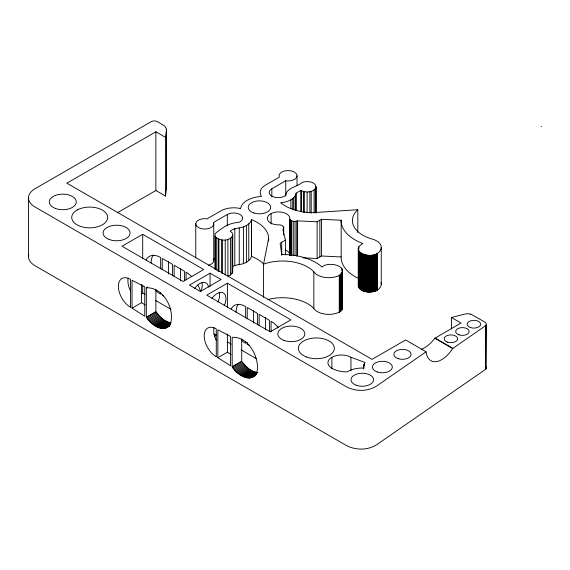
<?xml version="1.0" encoding="UTF-8"?>
<svg xmlns="http://www.w3.org/2000/svg" width="570" height="570" viewBox="0 0 570 570"><rect width="100%" height="100%" fill="white"/><g stroke="black" fill="none" stroke-linecap="round" stroke-linejoin="round"><path stroke-width="0.85" d="M28.778 254.562A22.479 12.975 0 0 0 35.084 265.77L346.332 445.462C355.616 450.464 367.8 450.4 376.749 444.671L485.163 369.624A4.596 2.651 0 0 0 485.448 369.403L485.448 325.727A4.752 2.743 0 0 0 485.754 325.427L485.804 325.363A4.881 2.821 0 0 0 485.946 325.171L486.025 325.035A5.045 2.914 0 0 0 485.327 322.413L485.255 322.356A4.61 2.665 0 0 0 484.863 322.1L471.575 314.512A6.534 3.769 0 0 0 471.112 314.341L470.991 314.305A7.097 4.097 0 0 0 470.62 314.191L470.492 314.163M485.448 369.403L485.512 325.662A4.596 2.651 0 0 1 485.163 325.94L452.694 348.541A27.082 14.165 -64.3 0 1 426.089 351.932M485.512 369.346A4.752 2.743 0 0 0 485.754 369.103L485.804 325.363M485.754 369.103L485.946 325.171M486.025 325.035L485.854 368.982M289.731 255.082L289.781 219.001A11.236 6.491 0 0 0 278.937 211.919A11.236 6.491 0 0 0 267.358 218.602A11.236 6.491 0 0 0 279.621 224.865L281.851 225.349L283.703 227.067L282.955 230.095L285.406 240.105L280.127 243.148L281.787 254.526A46.947 27.104 0 0 1 321.758 266.796L322.043 267.052C327.579 260.925 350.742 265.941 339.271 275.46A16.11 9.298 0 0 1 313.842 271.79A35.71 20.62 0 0 0 263.547 264.145L268.648 238.353A39.672 22.907 0 0 0 251.484 219.635L251.448 256.5A17.983 10.381 0 0 1 246.397 262.214C242.221 265.185 236.65 263.917 232.496 266.568M342.563 270.871L342.549 307.914L341.594 310.215L339.271 312.168A16.11 9.298 0 0 1 313.842 308.498A35.71 20.62 0 0 0 267.822 299.528M363.432 366.966L363.874 364.693L365.128 362.527L350.949 357.283A13.488 7.788 0 0 0 333.486 356.492A13.488 7.788 0 0 0 329.396 366.325L331.875 368.298A21.026 12.141 0 0 0 347.301 371.847A20.285 11.706 0 0 1 363.482 368.056L363.432 366.966L363.432 368.747M117.513 212.674L155.874 190.522L165.414 196.03L166.504 188.841A10.381 5.992 0 0 0 166.483 188.449L166.39 187.936A14.45 8.343 0 0 0 166.098 187.195M315.915 213.209L315.915 187.858C316.4 181.388 306.788 180.647 302.221 182.429C297.454 186.91 286.646 187.544 285.734 195.296A8.992 5.194 0 0 1 272.531 196.508A8.992 5.194 0 0 1 271.833 188.798L285.72 180.783A8.992 5.194 0 0 0 297.006 176.223A8.992 5.194 0 0 0 287.266 170.601A8.992 5.194 0 0 0 279.364 177.113L264.829 185.521A17.983 10.381 0 0 0 261.402 196.194L261.217 196.493A22.814 13.167 0 0 0 247.401 200.191L246.568 200.683A22.814 13.167 0 0 0 240.697 208.086L240.618 208.591L240.127 208.478A17.983 10.381 0 0 0 221.652 210.451L207.081 218.844A8.992 5.194 0 0 0 195.802 223.404A8.992 5.194 0 0 0 205.542 229.026A8.992 5.194 0 0 0 213.444 222.514L227.323 214.498A8.992 5.194 0 0 1 240.668 214.904A8.992 5.194 0 0 1 238.581 222.521C229.639 222.457 221.324 228.235 215.033 233.793L215.033 269.161M289.731 219.251C291.391 221.723 295.032 221.751 297.59 220.861L317.112 221.794L321.452 219.293L341.159 220.248A46.947 27.104 0 0 0 362.413 243.326L362.862 243.49C348.868 251.57 370.792 259.293 377.418 253.436A16.11 9.298 0 0 0 371.063 238.759A35.71 20.62 0 0 1 357.817 209.717L313.151 212.66A39.665 22.9 0 0 1 280.739 202.749L281.003 202.728A17.983 10.381 0 0 0 290.907 199.814C293.386 198.36 295.752 196.101 296.136 193.123L300.761 190.451C305.499 192.859 312.859 192.738 315.915 187.858M358.295 284.879C359.214 293.165 371.569 293.379 377.418 290.144A16.11 9.298 0 0 0 381.081 282.727M165.414 137.299L166.504 130.11A10.381 5.992 0 0 0 166.483 129.718L166.39 129.205A14.45 8.343 0 0 0 163.611 125.307L157.463 121.702A4.496 2.594 0 0 0 157.021 121.474L156.116 121.161A4.496 2.594 0 0 0 151.456 121.517L34.67 188.927A22.479 12.975 0 0 0 35.084 207.038L346.332 386.738C355.616 391.74 367.8 391.676 376.749 385.947L426.096 351.783L405.626 339.969L372.032 359.364L66.868 183.177L155.874 131.791L165.414 137.299L165.414 196.03M251.448 256.5L251.484 219.635M170.394 323.824C175.246 308.99 163.091 286.966 146.347 287.793L146.347 317.155C150.63 324.658 164.196 334.234 170.394 323.824L162.343 328.477M215.033 235.952C218.645 241.644 229.389 241.545 232.71 235.681M227.907 239.493L227.907 276.201L230.508 275.046L232.71 272.389L232.71 234.056L232.04 232.76L230.187 231.199C234.804 227.145 241.374 228.798 246.397 225.513A17.983 10.381 0 0 0 251.448 219.792M485.946 368.847L486.025 368.719A5.045 2.914 0 0 0 485.911 366.702M421.494 349.253A26.975 15.575 -60 0 0 434.867 338.252L461.037 323.026L451.497 317.519L451.497 328.876M142.707 234.306L122.044 246.233L183.056 281.459L203.718 269.524L142.707 234.306L142.707 258.331M146.347 287.793L147.815 286.945M141.175 293.921L142.707 293.03L144.994 294.355M214.904 258.374L213.444 259.222A8.992 5.194 0 0 1 208.413 265.307M132.033 308.163L132.033 280.262L144.759 286.874L144.759 316.236L132.033 308.163L141.574 302.656L141.574 284.344M210.059 273.187L189.411 285.128L200.376 291.462L221.039 279.528L210.059 273.187L210.059 286.539M146.347 317.155L155.881 311.655L155.881 289.403M146.533 317.433L156.073 311.925C159.735 316.977 164.723 321.822 171.107 322.891L161.574 328.398M147.217 318.373L156.757 312.866M147.929 319.286L157.463 313.778M148.663 320.162L158.196 314.654M149.411 321.01L158.945 315.502M150.181 321.822L159.714 316.314M150.965 322.599L160.498 317.091M151.763 323.325L161.296 317.825M152.575 324.024L162.108 318.516M153.387 324.665L162.927 319.164M154.214 325.27L163.754 319.763M227.394 283.197L206.739 295.132L270.223 331.783L290.885 319.856L227.394 283.197L227.394 307.223M155.047 325.826L164.58 320.319M155.874 326.332L165.414 320.825M156.707 326.781L166.24 321.281M157.534 327.187L167.074 321.68M158.36 327.536L167.901 322.036M159.18 327.836L168.72 322.328M159.992 328.078L169.525 322.57M160.79 328.263L170.323 322.762M163.091 328.491L170.43 324.259M163.825 328.455L170.423 324.644M164.53 328.363L169.668 325.399M165.215 328.22L169.618 325.677M165.877 328.014L169.696 325.812M166.511 327.757L169.888 325.805M302.919 257.818L317.112 258.502L321.452 255.994L341.159 256.949A46.947 27.104 0 0 0 358.295 278.288M217.861 357.711L217.861 329.816L230.579 336.428L230.579 365.79L217.861 357.711L227.394 352.203L227.394 333.899M232.175 366.709L232.175 337.347C247.601 336.357 257.954 354.761 257.512 368.569C256.058 385.156 236.814 376.278 232.175 366.709L241.709 361.202L241.709 338.958M232.361 366.98L241.894 361.473C245.698 366.702 250.978 371.818 257.704 372.524M233.044 367.921L242.585 362.413M233.757 368.833L243.29 363.325M234.484 369.716L244.024 364.209M235.239 370.564L244.772 365.057M236.009 371.376L245.542 365.869M236.792 372.146L246.326 366.638M237.59 372.88L247.123 367.372M238.395 373.571L247.936 368.063M239.215 374.219L248.755 368.712M240.041 374.818L249.575 369.317M240.868 375.374L250.408 369.866M241.701 375.879L251.242 370.372M242.535 376.335L252.068 370.828M243.362 376.742L252.902 371.234M244.188 377.091L253.721 371.583M245.007 377.39L254.541 371.882M245.812 377.632L255.353 372.125M246.611 377.817L256.151 372.31M247.394 377.953L256.935 372.445M248.164 378.024L256.97 372.944M248.919 378.045L256.985 373.386M249.646 378.01L256.251 374.198M250.358 377.917L256.5 374.369M251.042 377.768L254.712 375.651M251.705 377.568L255.374 375.445M252.339 377.304L255.274 375.616M451.497 317.519L465.462 313.899A6.334 3.655 0 0 1 465.861 313.849L465.996 313.835A7.688 4.439 0 0 1 470.478 314.17M541.137 126.547L541.5 126.668M435.017 338.046L452.808 348.327M434.867 338.252L452.694 348.541M162.236 295.132L163.711 295.98M249.439 345.477L247.23 344.202L247.23 342.456M155.674 300.518L170.922 309.325M213.714 334.027L215.916 335.295M227.394 341.929L231.22 344.137M241.167 349.88L256.464 358.708M227.394 352.203L231.142 354.583M141.574 302.656L145.314 305.028M342.321 306.225L342.563 307.579M381.259 247.487L381.259 284.195M377.418 253.436L377.418 290.144M376.991 253.671L376.991 290.379M376.542 253.892L376.542 290.6M376.079 254.099L376.079 290.807M375.594 254.291L375.594 290.999M375.089 254.469L375.089 291.177M374.576 254.633L374.576 291.334M374.041 254.776L374.041 291.484M373.5 254.904L373.5 291.612M372.944 255.018L372.944 291.726M372.381 255.118L372.381 291.819M371.811 255.196L371.811 291.904M371.227 255.26L371.227 291.961M370.65 255.303L370.65 292.011M370.058 255.332L370.058 292.032M369.474 255.339L369.474 292.047M368.883 255.332L368.883 292.032M368.298 255.303L368.298 292.011M367.714 255.26L367.714 291.961M367.137 255.196L367.137 291.904M366.56 255.118L366.56 291.819M365.997 255.018L365.997 291.726M365.441 254.904L365.441 291.612M364.9 254.776L364.9 291.484M364.401 363.589L364.401 365.37M364.373 254.633L364.373 291.334M363.852 254.469L363.852 291.177M363.874 364.693L363.874 368.249M363.689 365.256L363.689 368.811M363.553 365.819L363.553 368.491M363.354 254.291L363.354 290.999M362.869 254.099L362.869 290.807M362.399 253.892L362.399 290.6M361.95 253.671L361.95 290.379M361.522 253.436L361.522 290.144M361.123 253.194L361.123 289.895M360.739 252.93L360.739 289.638M360.382 252.667L360.382 289.368M360.048 252.382L360.048 289.09M359.741 252.097L359.741 288.798M359.456 251.797L359.456 288.498M359.207 251.491L359.207 288.192M358.979 251.178L358.979 287.879M358.786 246.846L358.786 249.468M358.786 250.857L358.786 287.558M358.615 247.173L358.615 249.795M358.615 250.529L358.615 287.237M358.48 247.501L358.48 286.902M358.373 247.836L358.373 286.567M358.295 248.171L358.295 286.233M357.817 209.717L357.817 232.439M350.949 357.283L350.949 370.635M342.506 270.194L342.506 308.256M342.321 269.524L342.321 308.926M342.185 272.553L342.185 309.254M342.014 272.88L342.014 309.581M341.822 268.548L341.822 270.294M341.822 273.201L341.822 309.902M341.594 273.514L341.594 310.215M341.337 273.821L341.337 310.522M341.159 220.248L341.159 256.949M341.06 274.12L341.06 310.821M340.753 274.405L340.753 311.113M340.418 274.683L340.418 311.391M340.062 274.954L340.062 311.662M339.677 275.217L339.677 311.918M339.271 275.46L339.271 312.168M331.875 357.283L331.875 368.854M321.452 219.293L321.452 255.994M319.863 220.205L319.863 256.913M317.112 221.794L317.112 258.502M316.101 186.511L316.101 212.731M315.331 188.891L315.331 212.489M314.106 190.045L314.106 212.774M313.842 271.79L313.842 308.498M311.199 191.406L311.199 213.258M309.895 191.719L309.895 212.695M307.116 191.976L307.116 212.945M304.337 191.719L304.337 212.695M303.461 191.527L303.461 212.496M301.459 190.815L301.459 211.791M300.761 190.451L300.761 211.427M297.59 220.861L297.59 255.816M297.034 175.774L297.034 185.385M296.749 221.139L296.749 256.101M296.136 193.123L296.136 210.601M295.787 194.627L295.787 210.359M295.296 195.681L295.296 210.537M295.025 221.402L295.025 255.488M293.771 197.662L293.771 209.895M293.251 221.303L293.251 255.388M292.745 198.574L292.745 209.062M291.648 220.854L291.648 255.816M290.907 199.814L290.907 208.556M290.971 220.519L290.971 255.474M289.98 219.664L289.98 255.495M285.72 180.783L285.762 195.994M285.406 240.105L285.406 254.961M283.703 227.067L283.703 234.933M281.715 242.229L281.715 255.339M277.426 326.332L277.426 328.078M271.833 188.798L271.833 196.664M271.113 213.565L271.113 224.046M271.071 331.747L271.071 321.259A22.479 12.975 60 0 1 278.281 327.429M269.482 331.704L269.482 320.34L259.151 314.376L259.151 325.741M268.648 238.353L268.648 240.975M265.506 317.697L265.506 329.937M263.547 264.145L263.547 297.355M257.562 324.822L257.562 313.457L247.23 307.494L247.23 318.858M253.586 310.814L253.586 323.055M248.769 223.825L248.769 260.526M246.397 225.513L246.397 262.214M245.642 317.939L245.642 306.582A22.479 12.975 60 0 0 231.121 309.083M245.642 341.537L245.642 343.283A22.479 12.975 60 0 1 241.523 340.283M243.476 226.874L243.476 263.582M239.243 228.043L239.243 264.751M234.811 228.527L234.811 265.235M232.04 236.978L232.04 273.685M230.508 238.345L230.508 275.046M227.323 214.498L227.323 225.863M225.236 239.998L225.236 274.954M222.421 239.998L222.421 273.208M221.502 239.885L221.502 273.094M218.93 239.222L218.93 271.555M218.167 238.901L218.167 271.242M216.287 237.697L216.287 270.03M215.275 236.472L215.275 269.681M213.75 223.86L213.75 260.561M195.767 223.86L195.767 257.939M186.077 280.055L186.077 272.189A22.479 12.975 60 0 1 191.769 276.699M184.488 280.882L184.488 271.27L174.156 265.307L174.156 276.671M180.512 268.627L180.512 280.86M172.567 275.752L172.567 264.387L162.236 258.424L162.236 269.788M168.592 261.744L168.592 273.978M166.454 129.518L166.483 189.212M166.39 129.205L166.433 188.143M160.647 268.869L160.647 257.505A22.479 12.975 60 0 0 146.127 260.013M160.647 292.467L160.647 294.213A22.479 12.975 60 0 1 155.731 290.479M155.874 131.791L155.874 190.522M142.707 285.029L142.707 293.03M28.5 197.861L28.5 256.593M211.833 298.552A12.59 7.268 -60 0 1 223.362 292.944A12.59 7.268 -60 0 1 224.267 305.734M219.172 292.111A12.59 7.268 -60 0 1 217.911 302.057M216.308 334.291A12.59 7.268 -60 0 1 214.748 336.364M197.883 285.078A22.479 12.975 60 0 1 200.59 291.462M236.101 312.082A22.479 12.975 60 0 1 238.232 304.138M194.505 288.548A12.59 7.268 -60 0 1 208.527 287.159M216.422 340.696A17.086 9.861 60 0 1 213.992 327.622M130.594 291.149A17.086 9.861 60 0 1 128.165 278.067M151.107 263.012A22.479 12.975 60 0 1 153.237 255.068M201.98 282.549A12.59 7.268 -60 0 1 200.847 291.462M251.484 256.343A39.672 22.907 0 0 1 263.532 263.953M285.285 249.895A11.236 6.491 0 0 1 289.831 254.968M77.335 209.917L76.672 210.302A17.983 10.381 0 0 0 76.95 224.787A17.983 10.381 0 0 0 102.044 225L102.714 224.623A17.983 10.381 0 0 0 102.429 210.131A17.983 10.381 0 0 0 77.335 209.917M216.272 356.791L216.272 328.897A17.086 9.861 60 0 0 204.195 335.873A17.086 9.861 60 0 0 216.272 356.791M130.445 307.244L130.445 279.35A17.086 9.861 60 0 0 118.368 286.318A17.086 9.861 60 0 0 130.445 307.244M283.96 340.39A13.488 7.788 0 0 0 304.772 334.269A13.488 7.788 0 0 0 285.185 326.923A13.488 7.788 0 0 0 283.96 340.39M459.035 334.868A6.74 3.89 0 0 0 469.153 331.498A6.74 3.89 0 0 0 459.035 328.135A6.74 3.89 0 0 0 459.035 334.868M55.44 208.456A13.488 7.788 0 0 0 76.252 202.336A13.488 7.788 0 0 0 56.665 194.99A13.488 7.788 0 0 0 55.44 208.456M470.485 327.565A6.74 3.89 0 0 0 480.653 324.245A6.74 3.89 0 0 0 470.592 320.825A6.74 3.89 0 0 0 470.485 327.565M306.567 357.034A17.983 10.381 0 0 0 334.319 348.868A17.983 10.381 0 0 0 308.199 339.079A17.983 10.381 0 0 0 306.567 357.034M398.117 358.623A8.6 4.966 0 0 0 411.07 354.376A8.6 4.966 0 0 0 398.223 350.023A8.6 4.966 0 0 0 398.117 358.623M377.34 371.996A9.947 5.743 0 0 0 392.317 367.08A9.947 5.743 0 0 0 377.461 362.05A9.947 5.743 0 0 0 377.34 371.996M109.248 239.521A13.488 7.788 0 0 0 130.06 233.401A13.488 7.788 0 0 0 110.473 226.055A13.488 7.788 0 0 0 109.248 239.521M447.478 342.142A6.74 3.89 0 0 0 457.646 338.822A6.74 3.89 0 0 0 447.585 335.402A6.74 3.89 0 0 0 447.478 342.142M356.564 385.363A11.286 6.519 0 0 0 373.564 379.791A11.286 6.519 0 0 0 356.699 374.077A11.286 6.519 0 0 0 356.564 385.363M253.814 212.959A11.236 6.491 0 0 0 270.672 207.338A11.236 6.491 0 0 0 253.814 201.723A11.236 6.491 0 0 0 253.814 212.959"/></g></svg>
